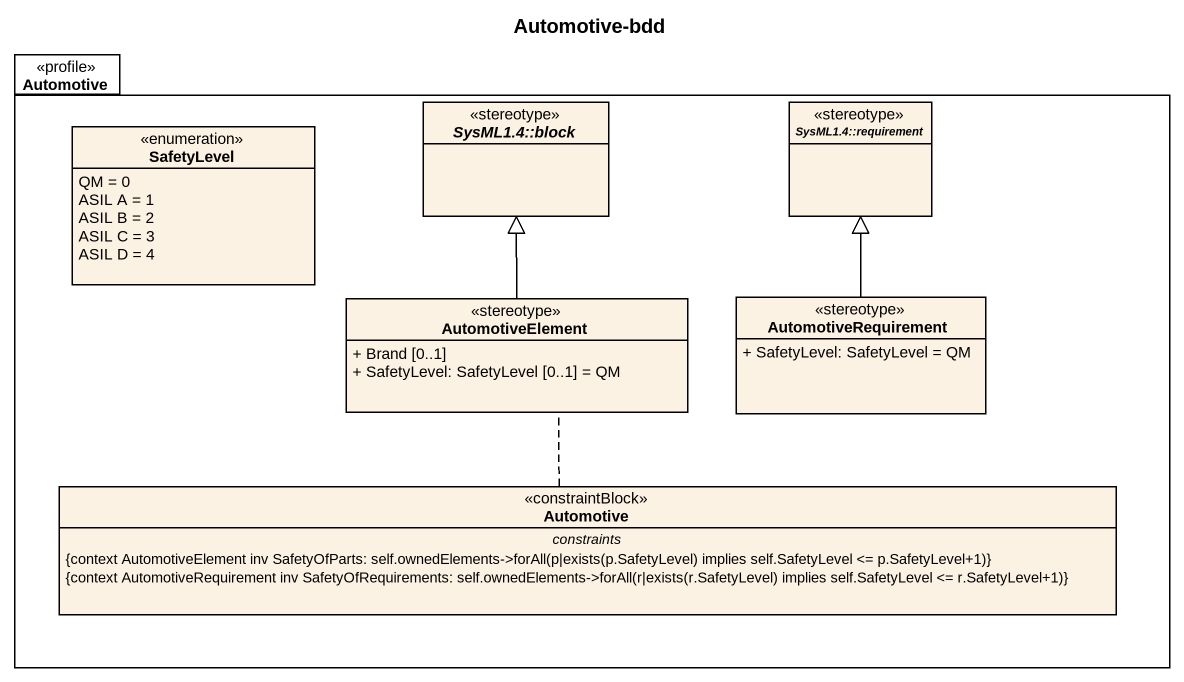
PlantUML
@startuml
title Automotive-bdd
hide circle
hide empty members
skinparam classAttributeIconSize 0
package Automotive <<profile>> {
  enum SafetyLevel {
    QM = 0
    ASIL A = 1
    ASIL B = 2
    ASIL C = 3
    ASIL D = 4
  }
  abstract class "SysML1.4::block" as SysML1_4_block <<stereotype>>
  abstract class "SysML1.4::requirement" as SysML1_4_requirement <<stereotype>>
  class AutomotiveElement <<stereotype>> {
    + Brand [0..1]
    + SafetyLevel: SafetyLevel [0..1] = QM
  }
  class AutomotiveRequirement <<stereotype>> {
    + SafetyLevel: SafetyLevel = QM
  }
  class "Automotive" as Automotive_2 <<constraintBlock>> {
    -- constraints --
    {field} {context AutomotiveElement inv SafetyOfParts: self.ownedElements->forAll(p|exists(p.SafetyLevel) implies self.SafetyLevel <= p.SafetyLevel+1)}
    {field} {context AutomotiveRequirement inv SafetyOfRequirements: self.ownedElements->forAll(r|exists(r.SafetyLevel) implies self.SafetyLevel <= r.SafetyLevel+1)}
  }
}
AutomotiveElement -up-|> SysML1_4_block
AutomotiveRequirement -up-|> SysML1_4_requirement
Automotive_2 .up. AutomotiveElement
@enduml
